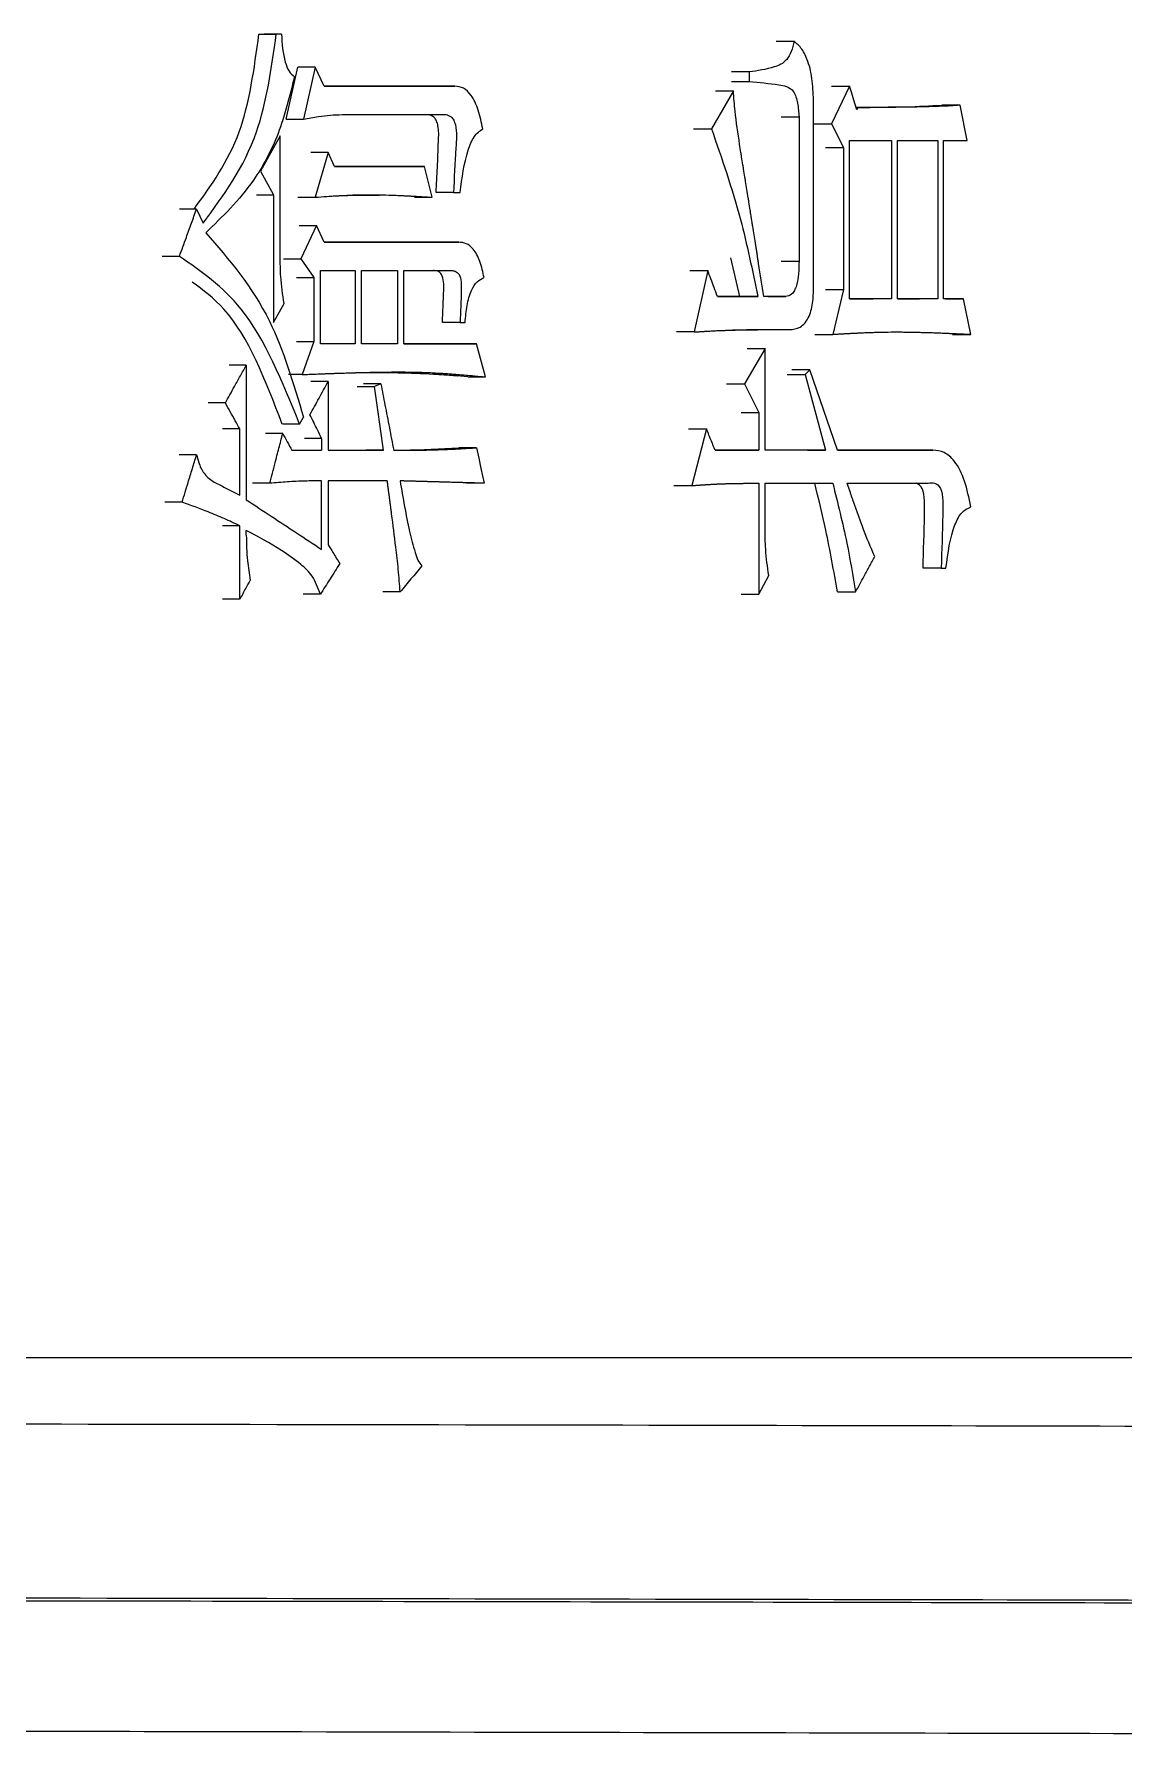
# Model space of a CAD drawing. Header units: millimetres. Extents: x 1953 to 4389, y 564 to 2287.
# Drawn here: x 2998.45 to 3003.43, y 815.87 to 823.69 of the extents above; entities that cross this region are included whole.
import ezdxf

# ---------------------------------------------------------------- set-up
doc = ezdxf.new("R2010")
doc.units = ezdxf.units.MM

msp = doc.modelspace()

# ---------------------------------------------------------------- linework, layer by layer
at = {"color": 7, "linetype": 'Continuous', "lineweight": 25}
for p, q in [((2999.4747, 823.6902), (2999.5537, 823.6902)), ((2999.5775, 823.6902), (2999.4985, 823.6902)), ((2999.5775, 823.6902), (2999.5537, 823.6902)), ((3001.8416, 823.6578), (3001.9238, 823.6578)), ((2999.5989, 823.3008), (2999.6522, 823.5388)), ((2999.7318, 823.5388), (2999.6526, 823.5388)), ((2999.7318, 823.5388), (2999.6785, 823.3008)), ((2999.7733, 823.4522), (2999.7318, 823.5388)), ((3001.7183, 823.5172), (3001.6364, 823.5172)), ((3001.6364, 823.4739), (3001.7183, 823.4739)), ((3001.7183, 823.5172), (3001.7183, 823.4739)), ((3000.3714, 823.4523), (2999.7733, 823.4522)), ((2999.7733, 823.4522), (3000.2909, 823.4523)), ((3000.2913, 823.4523), (3000.3714, 823.4523)), ((3001.6458, 823.4306), (3001.5451, 823.2576)), ((3001.564, 823.4306), (3001.6458, 823.4306)), ((3002.0948, 823.4523), (3002.1774, 823.4523)), ((3002.1774, 823.4523), (3002.0949, 823.2792)), ((2999.856, 823.3224), (3000.3306, 823.3224)), ((3001.8637, 823.3116), (3001.946, 823.3116)), ((3001.946, 823.3116), (3001.946, 822.6518)), ((3002.0123, 822.5436), (3002.0123, 823.3766)), ((3002.2157, 823.3549), (3002.207, 823.3549)), ((3002.2157, 823.3549), (3002.2103, 823.3441)), ((3002.6832, 823.3657), (3002.5997, 823.3657)), ((3002.7155, 823.2035), (3002.6832, 823.3657)), ((2999.5993, 823.3008), (2999.6785, 823.3008)), ((3001.4635, 823.2576), (3001.5451, 823.2576)), ((3002.0125, 823.2792), (3002.0949, 823.2792)), ((3002.0949, 823.2792), (3002.1499, 823.171)), ((2999.5716, 823.2251), (2999.4823, 823.0628)), ((2999.5716, 822.6734), (2999.5716, 823.2251)), ((2999.791, 823.1494), (2999.7117, 823.1494)), ((2999.791, 823.1494), (2999.7318, 822.9438)), ((2999.8205, 823.0845), (2999.791, 823.1494)), ((3002.0674, 823.171), (3002.1499, 823.171)), ((3002.1499, 823.171), (3002.1499, 822.522)), ((3002.1773, 822.4787), (3002.1773, 823.2035)), ((3002.1773, 823.2035), (3002.3688, 823.2035)), ((3002.3688, 823.2035), (3002.3688, 822.4787)), ((3002.396, 822.4787), (3002.396, 823.2035)), ((3002.396, 823.2035), (3002.5806, 823.2035)), ((3002.5806, 823.2035), (3002.5806, 822.4787)), ((3002.6076, 822.4787), (3002.6076, 823.2035)), ((3002.6076, 823.2035), (3002.7155, 823.2035)), ((3000.1517, 823.0845), (3000.2316, 823.0845)), ((3000.2666, 822.9438), (3000.2316, 823.0845)), ((2999.4823, 823.0628), (2999.5418, 822.9547)), ((2999.4628, 822.9547), (2999.5418, 822.9547)), ((2999.5418, 822.9547), (2999.5418, 822.3705)), ((2999.6526, 822.9438), (2999.7318, 822.9438)), ((3000.1867, 822.9438), (3000.2666, 822.9438)), ((3000.3655, 822.9655), (3000.2855, 822.9655)), ((3000.3655, 822.9655), (3000.3946, 822.9655)), ((2999.1889, 822.8897), (2999.1103, 822.8897)), ((2999.1889, 822.8897), (2999.2189, 822.8249)), ((2999.6585, 822.814), (2999.7378, 822.814)), ((2999.7378, 822.814), (2999.6666, 822.6626)), ((2999.7733, 822.7383), (2999.7378, 822.814)), ((3000.3888, 822.7383), (2999.7733, 822.7383)), ((2999.7733, 822.7383), (3000.3083, 822.7383)), ((3000.3087, 822.7383), (3000.3888, 822.7383)), ((2999.1107, 822.6734), (2999.0322, 822.6734)), ((2999.5875, 822.6626), (2999.6666, 822.6626)), ((2999.6666, 822.6626), (2999.7259, 822.576)), ((2999.7555, 822.2732), (2999.7555, 822.6085)), ((2999.7555, 822.6085), (2999.9149, 822.6085)), ((2999.9149, 822.6085), (2999.9149, 822.2732)), ((2999.9444, 822.2732), (2999.9444, 822.6085)), ((2999.9444, 822.6085), (3000.1088, 822.6085)), ((3000.1088, 822.6085), (3000.1088, 822.2732)), ((3000.138, 822.6085), (3000.3539, 822.6085)), ((3000.138, 822.2732), (3000.138, 822.6085)), ((3000.2741, 822.6085), (3000.3541, 822.6085)), ((3001.4466, 822.6085), (3001.5283, 822.6085)), ((3001.5283, 822.6085), (3001.4665, 822.3273)), ((3001.675, 822.4895), (3001.6337, 822.6673)), ((3001.8637, 822.6518), (3001.946, 822.6518)), ((2999.6467, 822.576), (2999.7259, 822.576)), ((2999.7259, 822.576), (2999.7259, 822.284)), ((2999.5418, 822.3705), (2999.5894, 822.4571)), ((3001.7573, 822.4895), (3001.5731, 822.4895)), ((3001.5731, 822.4895), (3001.675, 822.4895)), ((3001.6753, 822.4895), (3001.7573, 822.4895)), ((3001.8851, 822.4895), (3001.7851, 822.4895)), ((3001.8029, 822.4895), (3001.8851, 822.4895)), ((3002.0674, 822.522), (3002.1499, 822.522)), ((3002.1499, 822.522), (3002.1004, 822.3165)), ((3002.3688, 822.4787), (3002.1773, 822.4787)), ((3002.1773, 822.4787), (3002.2857, 822.4787)), ((3002.3688, 822.4787), (3002.2859, 822.4787)), ((3002.5806, 822.4787), (3002.396, 822.4787)), ((3002.396, 822.4787), (3002.4972, 822.4787)), ((3002.5806, 822.4787), (3002.4974, 822.4787)), ((3002.6994, 822.4787), (3002.6076, 822.4787)), ((3002.6161, 822.4787), (3002.6994, 822.4787)), ((3002.7317, 822.3165), (3002.6994, 822.4787)), ((3000.3946, 822.3705), (3000.3145, 822.3705)), ((3000.3946, 822.3705), (3000.4178, 822.3705)), ((3001.4665, 822.3273), (3001.385, 822.3273)), ((3001.8192, 822.3381), (3001.9017, 822.3381)), ((3002.018, 822.3165), (3002.1004, 822.3165)), ((3002.6483, 822.3165), (3002.7317, 822.3165)), ((2999.6467, 822.284), (2999.7259, 822.284)), ((2999.7259, 822.284), (2999.6726, 822.1325)), ((2999.9149, 822.2732), (2999.7555, 822.2732)), ((2999.9149, 822.2732), (2999.8355, 822.2732)), ((3000.1088, 822.2732), (2999.9444, 822.2732)), ((3000.1088, 822.2732), (3000.0291, 822.2732)), ((3000.47, 822.2732), (3000.138, 822.2732)), ((3000.138, 822.2732), (3000.3894, 822.2732)), ((3000.3899, 822.2732), (3000.47, 822.2732)), ((3000.5106, 822.1217), (3000.47, 822.2732)), ((3001.7907, 822.2516), (3001.696, 822.0893)), ((3001.7087, 822.2516), (3001.7907, 822.2516)), ((3001.7907, 821.7864), (3001.7907, 822.2516)), ((2999.4166, 822.1758), (2999.3378, 822.1758)), ((2999.4166, 822.1758), (2999.4166, 821.5592)), ((2999.6726, 822.1325), (2999.6092, 822.1325)), ((3001.8913, 822.1326), (3001.9736, 822.1326)), ((3001.9957, 822.1542), (3001.9134, 822.1542)), ((3001.9957, 822.1542), (3001.9736, 822.1326)), ((3001.9736, 822.1326), (3002.0674, 821.7864)), ((3002.1224, 821.7864), (3001.9957, 822.1542)), ((2999.791, 822.1001), (2999.7117, 822.1001)), ((2999.791, 822.1001), (2999.791, 821.7864)), ((2999.9236, 822.0785), (3000.0032, 822.0785)), ((3000.0325, 822.0893), (2999.9529, 822.0893)), ((3000.0325, 822.0893), (3000.0032, 822.0785)), ((3000.4299, 822.1217), (3000.3624, 822.1275)), ((3000.4304, 822.1217), (3000.5106, 822.1217)), ((3001.6142, 822.0893), (3001.696, 822.0893)), ((3001.696, 822.0893), (3001.7629, 821.9595)), ((2999.3209, 822.0027), (2999.2422, 822.0027)), ((2999.6607, 821.9054), (2999.6785, 821.9378)), ((3001.6809, 821.9595), (3001.7629, 821.9595)), ((3001.7629, 821.9595), (3001.7629, 821.7864)), ((2999.3867, 821.8837), (2999.3079, 821.8837)), ((2999.3867, 821.5808), (2999.3867, 821.8837)), ((2999.5835, 821.8621), (2999.5044, 821.8621)), ((2999.7614, 821.8405), (2999.6822, 821.8405)), ((2999.7614, 821.8405), (2999.7614, 821.7864)), ((3001.441, 821.8838), (3001.5226, 821.8838)), ((3001.5226, 821.8838), (3001.4553, 821.6241)), ((2999.1889, 821.7648), (2999.1099, 821.7648)), ((2999.6251, 821.7864), (2999.7614, 821.7864)), ((2999.6822, 821.7864), (2999.7614, 821.7864)), ((2999.791, 821.7864), (3000.0443, 821.7864)), ((3000.0443, 821.7864), (2999.9647, 821.7864)), ((3000.47, 821.7972), (3000.3894, 821.7972)), ((3001.7629, 821.7864), (3001.5619, 821.7864)), ((3001.5619, 821.7864), (3001.6806, 821.7864)), ((3001.6809, 821.7864), (3001.7629, 821.7864)), ((3002.0674, 821.7864), (3001.7907, 821.7864)), ((3001.985, 821.7864), (3002.0674, 821.7864)), ((3002.5589, 821.7864), (3002.1224, 821.7864)), ((3002.1224, 821.7864), (3002.4756, 821.7864)), ((3002.4758, 821.7864), (3002.5589, 821.7864)), ((2999.524, 821.6349), (2999.445, 821.6349)), ((2999.7614, 821.3321), (2999.7614, 821.6458)), ((3000.0619, 821.6458), (2999.791, 821.6458)), ((2999.791, 821.6458), (2999.791, 821.3537)), ((3000.5048, 821.6349), (3000.4246, 821.6349)), ((3001.3738, 821.6241), (3001.4553, 821.6241)), ((3001.7629, 821.635), (3001.7629, 821.1266)), ((3001.7907, 821.635), (3002.1004, 821.635)), ((3001.7907, 821.4294), (3001.7907, 821.635)), ((3002.1664, 821.635), (3002.5373, 821.635)), ((3002.454, 821.635), (3002.5373, 821.635)), ((2999.1227, 821.5484), (2999.0442, 821.5484)), ((2999.3867, 821.4402), (2999.3079, 821.4402)), ((2999.3867, 821.1049), (2999.3867, 821.4402)), ((2999.4166, 821.397), (2999.4166, 821.4186)), ((3001.7629, 821.1266), (3001.8074, 821.2131)), ((3002.5968, 821.2456), (3002.5136, 821.2456)), ((3002.5968, 821.2456), (3002.6184, 821.2456)), ((2999.7555, 821.1266), (2999.6763, 821.1266)), ((3000.1205, 821.1373), (3000.0408, 821.1373)), ((3001.6809, 821.1266), (3001.7629, 821.1266)), ((3002.1219, 821.1374), (3002.2048, 821.1374)), ((2999.3867, 821.1049), (2999.3079, 821.1049))]:
    msp.add_line(p, q, dxfattribs=at)
at = {"color": 7, "linetype": 'Continuous', "lineweight": 25, "flags": 128}
for points in [[(3002.2103, 823.3441), (3002.1969, 823.388), (3002.1871, 823.4202), (3002.1774, 823.4523)], [(3000.0443, 821.7864), (3000.0306, 821.8837), (3000.0169, 821.9811), (3000.0032, 822.0785)], [(2999.6607, 821.9054), (2999.6254, 821.9054), (2999.6033, 821.9054), (2999.5816, 821.9054)], [(3000.47, 821.7972), (3000.4801, 821.7502), (3000.4902, 821.7032), (3000.5048, 821.6349)]]:
    msp.add_lwpolyline(points, dxfattribs=at)
at = {"color": 7, "linetype": 'Continuous', "lineweight": 25}
for points, knots in [([(2999.1778, 822.8897), (2999.256, 822.9981), (2999.4097, 823.2112), (2999.453, 823.5324), (2999.4743, 823.6902)], [0, 0, 0, 0, 0.5085385, 1, 1, 1, 1]), ([(2999.2189, 822.8249), (2999.3125, 822.9522), (2999.4824, 823.1834), (2999.5316, 823.5331), (2999.5537, 823.6902)], [0, 0, 0, 0, 0.550671, 1, 1, 1, 1]), ([(2999.4743, 823.6902), (2999.4788, 823.6902), (2999.4867, 823.6902), (2999.4946, 823.6902), (2999.4981, 823.6902)], [0, 0, 0, 0, 0.56, 1, 1, 1, 1]), ([(2999.5775, 823.6902), (2999.5804, 823.6462), (2999.5844, 823.5853), (2999.6103, 823.5184), (2999.6282, 823.5031), (2999.637, 823.4955)], [0, 0, 0, 0, 0.571542, 0.789948, 1, 1, 1, 1]), ([(3001.9238, 823.6578), (3001.9199, 823.6415), (3001.9122, 823.6094), (3001.883, 823.5586), (3001.8143, 823.5312), (3001.7564, 823.5228), (3001.7183, 823.5172)], [0, 0, 0, 0, 0.1278182, 0.252018, 0.5084072, 1, 1, 1, 1]), ([(3002.0123, 823.3766), (3002.0114, 823.4096), (3002.0097, 823.4753), (3001.9914, 823.5616), (3001.9608, 823.6248), (3001.936, 823.6469), (3001.9238, 823.6578)], [0, 0, 0, 0, 0.288794, 0.57293, 0.789593, 1, 1, 1, 1]), ([(2999.637, 823.4955), (2999.6149, 823.406), (2999.5712, 823.2291), (2999.4331, 822.9756), (2999.3071, 822.8547), (2999.2309, 822.7816)], [0, 0, 0, 0, 0.288018, 0.569196, 1, 1, 1, 1]), ([(3001.7183, 823.4739), (3001.7638, 823.4696), (3001.8211, 823.4643), (3001.8887, 823.4526), (3001.9242, 823.4334), (3001.9417, 823.3738), (3001.9445, 823.3325), (3001.946, 823.3116)], [0, 0, 0, 0, 0.489877, 0.617073, 0.743751, 0.869803, 1, 1, 1, 1]), ([(3000.499, 823.2575), (3000.493, 823.2864), (3000.4813, 823.3432), (3000.4504, 823.4096), (3000.4111, 823.4473), (3000.3845, 823.4506), (3000.3714, 823.4523)], [0, 0, 0, 0, 0.291495, 0.574413, 0.789057, 1, 1, 1, 1]), ([(3001.7851, 822.4895), (3001.7772, 822.5398), (3001.7683, 822.5962), (3001.7583, 822.659), (3001.7558, 822.6747), (3001.7533, 822.6904), (3001.7514, 822.703), (3001.7489, 822.7187), (3001.7454, 822.7406), (3001.7404, 822.772), (3001.7354, 822.8034), (3001.7304, 822.8348), (3001.7265, 822.8599), (3001.7215, 822.8913), (3001.7175, 822.9164), (3001.7105, 822.9603), (3001.7045, 822.9979), (3001.6975, 823.0419), (3001.6935, 823.067), (3001.6885, 823.0983), (3001.6845, 823.1234), (3001.6794, 823.1548), (3001.6684, 823.2238), (3001.654, 823.3171), (3001.648, 823.3997), (3001.6458, 823.4306)], [0, 0, 0, 0, 0.1607092, 0.1807979, 0.2008865, 0.2109308, 0.2310195, 0.2410638, 0.2611525, 0.3013298, 0.3415071, 0.3615958, 0.4017731, 0.4218617, 0.462039, 0.4821277, 0.5624823, 0.582571, 0.6227483, 0.6428369, 0.6830142, 0.7031029, 0.7432802, 0.9040946, 1, 1, 1, 1]), ([(2999.6785, 823.3008), (2999.7012, 823.3051), (2999.7421, 823.3127), (2999.8012, 823.3204), (2999.8377, 823.3217), (2999.856, 823.3224)], [0, 0, 0, 0, 0.38409, 0.691775, 1, 1, 1, 1]), ([(3000.2851, 822.9655), (3000.2873, 823.0037), (3000.2918, 823.0811), (3000.2944, 823.1721), (3000.2978, 823.2357), (3000.2954, 823.269), (3000.2879, 823.2929), (3000.2773, 823.3098), (3000.2641, 823.3179), (3000.2546, 823.3211), (3000.2502, 823.3225)], [0, 0, 0, 0, 0.286968, 0.580596, 0.680153, 0.764019, 0.826522, 0.878176, 0.943989, 1, 1, 1, 1]), ([(3000.3307, 823.3225), (3000.3387, 823.32), (3000.3516, 823.316), (3000.3665, 823.2976), (3000.3822, 823.2513), (3000.3714, 823.1339), (3000.3679, 823.0325), (3000.3655, 822.9655)], [0, 0, 0, 0, 0.101343, 0.162893, 0.226662, 0.489518, 1, 1, 1, 1]), ([(3002.2077, 823.3552), (3002.2133, 823.3552), (3002.2505, 823.3553), (3002.2954, 823.3556), (3002.3659, 823.3565), (3002.4598, 823.3575), (3002.5453, 823.3625), (3002.5997, 823.3657)], [0, 0, 0, 0, 0.04313, 0.282312, 0.342107, 0.58129, 1, 1, 1, 1]), ([(3002.6832, 823.3657), (3002.6813, 823.3656), (3002.6776, 823.3652), (3002.6719, 823.3648), (3002.6644, 823.3641), (3002.6568, 823.3635), (3002.6493, 823.3629), (3002.6436, 823.3625), (3002.6361, 823.362), (3002.6286, 823.3615), (3002.6153, 823.3608), (3002.5908, 823.3599), (3002.5378, 823.3582), (3002.4771, 823.3566), (3002.4239, 823.3562), (3002.3972, 823.3559), (3002.382, 823.3557), (3002.3706, 823.3556), (3002.361, 823.3555), (3002.3515, 823.3555), (3002.3439, 823.3554), (3002.3362, 823.3554), (3002.3286, 823.3553), (3002.321, 823.3553), (3002.3133, 823.3552), (3002.3076, 823.3552), (3002.2999, 823.3552), (3002.2923, 823.3551), (3002.2847, 823.3551), (3002.277, 823.3551), (3002.2694, 823.3551), (3002.2617, 823.355), (3002.256, 823.355), (3002.2512, 823.355), (3002.2464, 823.355), (3002.2426, 823.355), (3002.2387, 823.355), (3002.2359, 823.355), (3002.232, 823.355), (3002.2282, 823.355), (3002.2244, 823.3549), (3002.2205, 823.3549), (3002.2177, 823.3549), (3002.2157, 823.3549)], [0, 0, 0, 0, 0.012194, 0.024389, 0.036583, 0.060972, 0.073167, 0.085361, 0.097556, 0.121945, 0.134139, 0.182918, 0.280473, 0.475585, 0.573141, 0.621919, 0.646308, 0.670697, 0.695086, 0.70728, 0.731669, 0.743863, 0.756058, 0.780447, 0.792641, 0.804836, 0.81703, 0.841419, 0.853613, 0.865808, 0.890197, 0.902391, 0.914586, 0.92678, 0.932877, 0.945072, 0.951169, 0.957266, 0.963363, 0.975558, 0.981655, 0.987752, 1, 1, 1, 1]), ([(3000.3946, 822.9655), (3000.4037, 823.0321), (3000.4163, 823.1241), (3000.4572, 823.2264), (3000.4852, 823.2473), (3000.499, 823.2575)], [0, 0, 0, 0, 0.5719863, 0.7904957, 1, 1, 1, 1]), ([(3001.5451, 823.2576), (3001.5925, 823.1217), (3001.6777, 822.8776), (3001.7328, 822.6088), (3001.7573, 822.4895)], [0, 0, 0, 0, 0.5565668, 1, 1, 1, 1]), ([(3000.2316, 823.0845), (3000.1322, 823.0845), (2999.9957, 823.0845), (2999.858, 823.0845), (2999.8205, 823.0845)], [0, 0, 0, 0, 0.728341, 1, 1, 1, 1]), ([(2999.8205, 823.0845), (2999.894, 823.0845), (3000.0047, 823.0845), (3000.1144, 823.0845), (3000.1513, 823.0845)], [0, 0, 0, 0, 0.664139, 1, 1, 1, 1]), ([(2999.7318, 822.9438), (2999.7502, 822.9453), (2999.7778, 822.9474), (2999.8099, 822.9496), (2999.826, 822.9506), (2999.842, 822.9516), (2999.8901, 822.9542), (2999.9542, 822.9557), (3000.0273, 822.9551), (3000.0661, 822.9541), (3000.0888, 822.9533), (3000.0957, 822.953), (3000.1048, 822.9527), (3000.1139, 822.9523), (3000.123, 822.9519), (3000.1298, 822.9516), (3000.1366, 822.9512), (3000.1457, 822.9508), (3000.1548, 822.9503), (3000.1639, 822.9499), (3000.1707, 822.9495), (3000.1798, 822.949), (3000.1889, 822.9485), (3000.2002, 822.9478), (3000.2115, 822.9472), (3000.2252, 822.9464), (3000.2435, 822.9453), (3000.2573, 822.9444), (3000.2666, 822.9438)], [0, 0, 0, 0, 0.10244, 0.15366, 0.17927, 0.192075, 0.243295, 0.448194, 0.550635, 0.653077, 0.665882, 0.678687, 0.691492, 0.717102, 0.729907, 0.742712, 0.755517, 0.768321, 0.793931, 0.806736, 0.819541, 0.832346, 0.857956, 0.870761, 0.896371, 0.921981, 0.947591, 1, 1, 1, 1]), ([(2999.8189, 822.9502), (2999.82, 822.9502), (2999.8291, 822.9506), (2999.9174, 822.9541), (2999.9728, 822.9539), (3000.0111, 822.9532), (3000.0191, 822.9529), (3000.024, 822.9527)], [0, 0, 0, 0, 0.061722, 0.491152, 0.7307935, 0.8351844, 1, 1, 1, 1]), ([(2999.1107, 822.6734), (2999.1212, 822.7024), (2999.1395, 822.753), (2999.1655, 822.8251), (2999.1811, 822.8682), (2999.1889, 822.8897)], [0, 0, 0, 0, 0.402386, 0.701193, 1, 1, 1, 1]), ([(2999.2309, 822.7816), (2999.3371, 822.6591), (2999.5298, 822.437), (2999.6324, 822.0925), (2999.6785, 821.9378)], [0, 0, 0, 0, 0.551113, 1, 1, 1, 1]), ([(3000.5048, 822.5761), (3000.4994, 822.6014), (3000.4889, 822.6512), (3000.4592, 822.7063), (3000.4236, 822.735), (3000.4004, 822.7372), (3000.3888, 822.7383)], [0, 0, 0, 0, 0.291879, 0.573778, 0.788361, 1, 1, 1, 1]), ([(2999.6607, 821.9054), (2999.5813, 822.1008), (2999.4418, 822.4439), (2999.2103, 822.6043), (2999.1107, 822.6734)], [0, 0, 0, 0, 0.5695969, 1, 1, 1, 1]), ([(2999.5894, 822.4571), (2999.5834, 822.4981), (2999.5729, 822.5693), (2999.572, 822.6425), (2999.5716, 822.6734)], [0, 0, 0, 0, 0.576908, 1, 1, 1, 1]), ([(3000.3141, 822.3705), (3000.3163, 822.4198), (3000.3191, 822.482), (3000.3208, 822.5562), (3000.3124, 822.5927), (3000.2927, 822.6071), (3000.2798, 822.608), (3000.2735, 822.6085)], [0, 0, 0, 0, 0.513666, 0.647616, 0.773872, 0.888864, 1, 1, 1, 1]), ([(3000.3539, 822.6085), (3000.3602, 822.608), (3000.3731, 822.6071), (3000.3929, 822.5927), (3000.4013, 822.5562), (3000.3996, 822.482), (3000.3968, 822.4198), (3000.3946, 822.3705)], [0, 0, 0, 0, 0.111245, 0.226323, 0.352571, 0.486481, 1, 1, 1, 1]), ([(3001.5731, 822.4895), (3001.5678, 822.5034), (3001.5578, 822.5302), (3001.5428, 822.5699), (3001.5331, 822.5956), (3001.5283, 822.6085)], [0, 0, 0, 0, 0.350984, 0.675491, 1, 1, 1, 1]), ([(3001.946, 822.6518), (3001.945, 822.6127), (3001.9439, 822.5637), (3001.9257, 822.5163), (3001.9095, 822.4938), (3001.8946, 822.4912), (3001.8851, 822.4895)], [0, 0, 0, 0, 0.51629, 0.647429, 0.774862, 1, 1, 1, 1]), ([(2999.5811, 821.9054), (2999.5045, 822.106), (2999.3982, 822.3843), (2999.2192, 822.5184), (2999.1692, 822.5557)], [0, 0, 0, 0, 0.72121, 1, 1, 1, 1]), ([(3000.4178, 822.3705), (3000.4201, 822.3967), (3000.4247, 822.4485), (3000.4426, 822.5152), (3000.4714, 822.5613), (3000.4938, 822.5712), (3000.5048, 822.5761)], [0, 0, 0, 0, 0.2904, 0.575151, 0.790821, 1, 1, 1, 1]), ([(3001.9017, 822.3381), (3001.9183, 822.3395), (3001.9519, 822.3425), (3001.9947, 822.3906), (3002.012, 822.4681), (3002.0122, 822.5183), (3002.0123, 822.5436)], [0, 0, 0, 0, 0.26803, 0.540931, 0.767912, 1, 1, 1, 1]), ([(3001.4665, 822.3273), (3001.4709, 822.3275), (3001.4774, 822.3279), (3001.486, 822.3285), (3001.4925, 822.3289), (3001.499, 822.3293), (3001.5055, 822.3297), (3001.512, 822.3301), (3001.5207, 822.3306), (3001.5315, 822.3312), (3001.5445, 822.332), (3001.5575, 822.3327), (3001.5834, 822.3341), (3001.6093, 822.3353), (3001.6352, 822.3362), (3001.6482, 822.3366), (3001.6611, 822.337), (3001.674, 822.3373), (3001.687, 822.3376), (3001.7042, 822.3379), (3001.7214, 822.3381), (3001.7386, 822.3383), (3001.7515, 822.3384), (3001.7644, 822.3385), (3001.7773, 822.3385), (3001.7881, 822.3385), (3001.7966, 822.3385), (3001.8031, 822.3385), (3001.8095, 822.3385), (3001.816, 822.3385), (3001.8224, 822.3385), (3001.8288, 822.3385), (3001.8353, 822.3384), (3001.8417, 822.3384), (3001.8503, 822.3384), (3001.8588, 822.3383), (3001.8674, 822.3383), (3001.8738, 822.3383), (3001.8792, 822.3382), (3001.8834, 822.3382), (3001.8867, 822.3382), (3001.8899, 822.3382), (3001.8931, 822.3381), (3001.897, 822.3381), (3001.8999, 822.3381), (3001.9017, 822.3381)], [0, 0, 0, 0, 0.0297, 0.04455, 0.0594, 0.07425, 0.0891, 0.10395, 0.1188, 0.1485, 0.1782, 0.2079, 0.237599, 0.3564, 0.3861, 0.4158, 0.4455, 0.4752, 0.5049, 0.5346, 0.594, 0.6237, 0.6534, 0.6831, 0.7128, 0.742499, 0.757349, 0.772199, 0.787049, 0.801899, 0.816749, 0.831599, 0.846449, 0.861299, 0.876149, 0.905849, 0.920699, 0.935549, 0.950399, 0.957824, 0.965249, 0.972674, 0.980099, 0.987524, 1, 1, 1, 1]), ([(3001.5769, 822.3337), (3001.6174, 822.3351), (3001.6793, 822.3373), (3001.7638, 822.338), (3001.8004, 822.3381), (3001.8143, 822.3381), (3001.8168, 822.3381), (3001.8165, 822.3381), (3001.8165, 822.3381)], [0, 0, 0, 0, 0.522535, 0.798849, 0.953458, 0.983824, 0.997934, 1, 1, 1, 1]), ([(3002.1004, 822.3165), (3002.1047, 822.3167), (3002.1111, 822.3171), (3002.1196, 822.3176), (3002.1259, 822.3179), (3002.1323, 822.3183), (3002.1387, 822.3187), (3002.1451, 822.319), (3002.1514, 822.3194), (3002.1578, 822.3198), (3002.1642, 822.3201), (3002.1706, 822.3205), (3002.1769, 822.3208), (3002.1833, 822.3211), (3002.1897, 822.3215), (3002.196, 822.3218), (3002.2024, 822.3221), (3002.2088, 822.3224), (3002.2172, 822.3229), (3002.2278, 822.3234), (3002.2405, 822.3239), (3002.2533, 822.3245), (3002.266, 822.325), (3002.2787, 822.3254), (3002.2913, 822.3258), (3002.304, 822.3262), (3002.3294, 822.3268), (3002.3547, 822.3272), (3002.38, 822.3273), (3002.3927, 822.3273), (3002.4096, 822.3273), (3002.4306, 822.3272), (3002.4559, 822.3268), (3002.4811, 822.3263), (3002.5063, 822.3257), (3002.5273, 822.3251), (3002.5482, 822.3245), (3002.565, 822.3239), (3002.5818, 822.3232), (3002.5943, 822.3227), (3002.6069, 822.3222), (3002.6173, 822.3218), (3002.6257, 822.3214), (3002.632, 822.3211), (3002.6382, 822.3209), (3002.6445, 822.3206), (3002.6508, 822.3203), (3002.657, 822.32), (3002.6633, 822.3197), (3002.6695, 822.3194), (3002.6758, 822.3191), (3002.6821, 822.3188), (3002.6883, 822.3185), (3002.6935, 822.3183), (3002.6977, 822.3181), (3002.7008, 822.3179), (3002.704, 822.3178), (3002.7071, 822.3177), (3002.7102, 822.3175), (3002.7133, 822.3174), (3002.7165, 822.3172), (3002.7196, 822.3171), (3002.7227, 822.3169), (3002.7267, 822.3167), (3002.7297, 822.3166), (3002.7317, 822.3165)], [0, 0, 0, 0, 0.020012, 0.030018, 0.040024, 0.050031, 0.060037, 0.070043, 0.080049, 0.090055, 0.100061, 0.110067, 0.120073, 0.130079, 0.140086, 0.150092, 0.160098, 0.170104, 0.18011, 0.200122, 0.220134, 0.240147, 0.260159, 0.280171, 0.300183, 0.320196, 0.340208, 0.420258, 0.44027, 0.460282, 0.480294, 0.520319, 0.560343, 0.600368, 0.640392, 0.680417, 0.700429, 0.740454, 0.760466, 0.780478, 0.80049, 0.820502, 0.830509, 0.840515, 0.850521, 0.860527, 0.870533, 0.880539, 0.890545, 0.900551, 0.910557, 0.920564, 0.93057, 0.940576, 0.945579, 0.950582, 0.955585, 0.960588, 0.965591, 0.970594, 0.975597, 0.9806, 0.985603, 0.990606, 1, 1, 1, 1]), ([(2999.3209, 822.0027), (2999.3347, 822.0277), (2999.3576, 822.069), (2999.3895, 822.1267), (2999.4076, 822.1594), (2999.4166, 822.1758)], [0, 0, 0, 0, 0.432644, 0.716322, 1, 1, 1, 1]), ([(2999.6726, 822.1325), (2999.6778, 822.1327), (2999.6883, 822.1331), (2999.7041, 822.1337), (2999.7199, 822.1343), (2999.7356, 822.1349), (2999.7488, 822.1354), (2999.7619, 822.1359), (2999.7724, 822.1363), (2999.7829, 822.1367), (2999.7907, 822.1369), (2999.7973, 822.1372), (2999.8065, 822.1375), (2999.8156, 822.1378), (2999.8261, 822.1382), (2999.834, 822.1384), (2999.8444, 822.1388), (2999.8549, 822.1391), (2999.868, 822.1396), (2999.8784, 822.1399), (2999.8889, 822.1402), (2999.8954, 822.1404), (2999.902, 822.1406), (2999.9085, 822.1408), (2999.915, 822.141), (2999.9216, 822.1412), (2999.9281, 822.1413), (2999.9346, 822.1415), (2999.9411, 822.1417), (2999.9477, 822.1419), (2999.9542, 822.142), (2999.9607, 822.1422), (2999.9672, 822.1423), (2999.9738, 822.1425), (2999.9803, 822.1426), (2999.9946, 822.1429), (3000.0494, 822.144), (3000.1222, 822.1447), (3000.1948, 822.1436), (3000.231, 822.1424), (3000.2517, 822.1416), (3000.2672, 822.1408), (3000.2828, 822.14), (3000.2983, 822.1391), (3000.3112, 822.1383), (3000.3241, 822.1375), (3000.337, 822.1366), (3000.3498, 822.1357), (3000.3627, 822.1347), (3000.3756, 822.1337), (3000.3911, 822.1324), (3000.4039, 822.1314), (3000.4168, 822.1303), (3000.4296, 822.1291), (3000.4425, 822.128), (3000.4553, 822.1268), (3000.4682, 822.1257), (3000.481, 822.1245), (3000.4951, 822.1232), (3000.5041, 822.1223), (3000.5106, 822.1217)], [0, 0, 0, 0, 0.018603, 0.037206, 0.055809, 0.074412, 0.093015, 0.102316, 0.120919, 0.130221, 0.139522, 0.148824, 0.153474, 0.172077, 0.181379, 0.19068, 0.199982, 0.218585, 0.227886, 0.246489, 0.255791, 0.265092, 0.269743, 0.279044, 0.288346, 0.292997, 0.302298, 0.311599, 0.31625, 0.325552, 0.334853, 0.339504, 0.348805, 0.358107, 0.362758, 0.372059, 0.409265, 0.558092, 0.632505, 0.669711, 0.688314, 0.706917, 0.72552, 0.744123, 0.762726, 0.772028, 0.790631, 0.809233, 0.818535, 0.837138, 0.855741, 0.874344, 0.883645, 0.902248, 0.920851, 0.930153, 0.948756, 0.967359, 0.97666, 1, 1, 1, 1]), ([(2999.8819, 822.14), (2999.8819, 822.14), (2999.8819, 822.14), (2999.9613, 822.142), (3000.0924, 822.1426), (3000.243, 822.1365), (3000.3286, 822.1311), (3000.365, 822.1285), (3000.3776, 822.1276), (3000.3827, 822.1272), (3000.3824, 822.1273), (3000.3824, 822.1273)], [0, 0, 0, 0, 0.005956, 0.09253, 0.479471, 0.775614, 0.898514, 0.970424, 0.985739, 0.999253, 1, 1, 1, 1]), ([(2999.7081, 821.9486), (2999.722, 821.9739), (2999.7496, 822.0244), (2999.7772, 822.0748), (2999.791, 822.1001)], [0, 0, 0, 0, 0.5, 1, 1, 1, 1]), ([(3000.0325, 822.0893), (3000.0387, 822.0572), (3000.0516, 821.9907), (3000.0712, 821.8898), (3000.0845, 821.8208), (3000.0912, 821.7864)], [0, 0, 0, 0, 0.317295, 0.658647, 1, 1, 1, 1]), ([(2999.3867, 821.8837), (2999.3798, 821.8962), (2999.3654, 821.9223), (2999.3435, 821.9619), (2999.3284, 821.9891), (2999.3209, 822.0027)], [0, 0, 0, 0, 0.314652, 0.657325, 1, 1, 1, 1]), ([(2999.7614, 821.8405), (2999.755, 821.8535), (2999.7429, 821.8781), (2999.7251, 821.9141), (2999.7138, 821.9371), (2999.7081, 821.9486)], [0, 0, 0, 0, 0.36195, 0.680974, 1, 1, 1, 1]), ([(2999.524, 821.6349), (2999.5321, 821.6659), (2999.546, 821.7192), (2999.5659, 821.7949), (2999.5776, 821.8397), (2999.5835, 821.8621)], [0, 0, 0, 0, 0.4083, 0.70415, 1, 1, 1, 1]), ([(2999.5835, 821.8621), (2999.5904, 821.8495), (2999.6043, 821.8242), (2999.6181, 821.799), (2999.6251, 821.7864)], [0, 0, 0, 0, 0.5000008, 1, 1, 1, 1]), ([(3001.5619, 821.7864), (3001.5564, 821.8), (3001.5471, 821.8231), (3001.534, 821.8555), (3001.5264, 821.8743), (3001.5226, 821.8838)], [0, 0, 0, 0, 0.419954, 0.709976, 1, 1, 1, 1]), ([(2999.1227, 821.5484), (2999.1319, 821.5785), (2999.1476, 821.6297), (2999.1696, 821.7018), (2999.1825, 821.7438), (2999.1889, 821.7647)], [0, 0, 0, 0, 0.417909, 0.708955, 1, 1, 1, 1]), ([(2999.1889, 821.7647), (2999.1947, 821.7434), (2999.2061, 821.7015), (2999.2427, 821.6544), (2999.2887, 821.631), (2999.3374, 821.6043), (2999.3703, 821.5886), (2999.3867, 821.5808)], [0, 0, 0, 0, 0.178456, 0.349692, 0.567005, 0.783635, 1, 1, 1, 1]), ([(3000.0901, 821.7866), (3000.1049, 821.7867), (3000.1625, 821.7867), (3000.2623, 821.7897), (3000.3471, 821.7947), (3000.3894, 821.7972)], [0, 0, 0, 0, 0.147579, 0.573728, 1, 1, 1, 1]), ([(3000.0912, 821.7864), (3000.1324, 821.7864), (3000.1748, 821.7863), (3000.2198, 821.7868), (3000.2262, 821.7869), (3000.2326, 821.787), (3000.239, 821.7871), (3000.2441, 821.7872), (3000.2505, 821.7873), (3000.2557, 821.7874), (3000.2621, 821.7876), (3000.2672, 821.7877), (3000.2736, 821.7878), (3000.28, 821.788), (3000.2903, 821.7883), (3000.2992, 821.7886), (3000.3082, 821.7889), (3000.3146, 821.7891), (3000.321, 821.7894), (3000.3274, 821.7896), (3000.3338, 821.7899), (3000.3414, 821.7902), (3000.3491, 821.7906), (3000.3555, 821.7909), (3000.3619, 821.7912), (3000.3683, 821.7915), (3000.3747, 821.7918), (3000.3798, 821.7921), (3000.3849, 821.7924), (3000.39, 821.7926), (3000.3963, 821.793), (3000.4027, 821.7933), (3000.4091, 821.7937), (3000.4155, 821.794), (3000.4295, 821.7948), (3000.4481, 821.7959), (3000.4642, 821.7969), (3000.47, 821.7972)], [0, 0, 0, 0, 0.32454, 0.334682, 0.354966, 0.37525, 0.385391, 0.405675, 0.415817, 0.436101, 0.446242, 0.466526, 0.476668, 0.496952, 0.517235, 0.557803, 0.567945, 0.588228, 0.608512, 0.618654, 0.638938, 0.659221, 0.679505, 0.699789, 0.709931, 0.730214, 0.750498, 0.76064, 0.770782, 0.791065, 0.801207, 0.821491, 0.841775, 0.851916, 0.8722, 0.953335, 1, 1, 1, 1]), ([(3002.7317, 821.5268), (3002.7237, 821.5673), (3002.708, 821.647), (3002.6639, 821.7353), (3002.6109, 821.7809), (3002.5762, 821.7846), (3002.5589, 821.7864)], [0, 0, 0, 0, 0.291847, 0.573788, 0.788346, 1, 1, 1, 1]), ([(2999.7614, 821.6458), (2999.7361, 821.6457), (2999.684, 821.6456), (2999.6048, 821.6418), (2999.5509, 821.6372), (2999.524, 821.6349)], [0, 0, 0, 0, 0.320269, 0.660054, 1, 1, 1, 1]), ([(3000.1205, 821.1373), (3000.118, 821.1719), (3000.113, 821.2409), (3000.0989, 821.3597), (3000.0874, 821.4505), (3000.0797, 821.5103), (3000.078, 821.5229), (3000.0768, 821.5324), (3000.0755, 821.5418), (3000.0745, 821.5497), (3000.0735, 821.5576), (3000.0727, 821.5639), (3000.0716, 821.5718), (3000.0706, 821.5796), (3000.0696, 821.5875), (3000.0685, 821.5954), (3000.0675, 821.6033), (3000.0664, 821.6111), (3000.0654, 821.619), (3000.0644, 821.6269), (3000.0631, 821.6363), (3000.0623, 821.6426), (3000.0619, 821.6458)], [0, 0, 0, 0, 0.201249, 0.402512, 0.701241, 0.738586, 0.757258, 0.77593, 0.794603, 0.813275, 0.822611, 0.841284, 0.85062, 0.869292, 0.887965, 0.897301, 0.915973, 0.934645, 0.943982, 0.962654, 0.981327, 1, 1, 1, 1]), ([(3000.5048, 821.6349), (3000.5029, 821.635), (3000.5002, 821.6351), (3000.4965, 821.6352), (3000.4928, 821.6353), (3000.4882, 821.6354), (3000.4826, 821.6356), (3000.4771, 821.6357), (3000.4716, 821.6359), (3000.466, 821.636), (3000.4605, 821.6362), (3000.455, 821.6364), (3000.4494, 821.6365), (3000.4439, 821.6367), (3000.4383, 821.6368), (3000.4309, 821.637), (3000.4235, 821.6372), (3000.4162, 821.6374), (3000.4106, 821.6376), (3000.4051, 821.6378), (3000.3995, 821.6379), (3000.394, 821.6381), (3000.3884, 821.6382), (3000.3829, 821.6384), (3000.3773, 821.6385), (3000.3718, 821.6387), (3000.3662, 821.6388), (3000.3606, 821.639), (3000.3532, 821.6392), (3000.3458, 821.6394), (3000.3384, 821.6396), (3000.3329, 821.6398), (3000.3273, 821.6399), (3000.3217, 821.6401), (3000.3162, 821.6402), (3000.3106, 821.6404), (3000.305, 821.6406), (3000.2995, 821.6407), (3000.2939, 821.6409), (3000.2883, 821.641), (3000.2809, 821.6412), (3000.2735, 821.6415), (3000.2661, 821.6417), (3000.2605, 821.6418), (3000.2549, 821.642), (3000.2494, 821.6421), (3000.2438, 821.6423), (3000.2382, 821.6424), (3000.2326, 821.6426), (3000.2271, 821.6428), (3000.2215, 821.6429), (3000.2159, 821.6431), (3000.2103, 821.6432), (3000.2029, 821.6434), (3000.1954, 821.6437), (3000.188, 821.6439), (3000.1824, 821.644), (3000.1768, 821.6442), (3000.1712, 821.6443), (3000.1656, 821.6445), (3000.1601, 821.6447), (3000.1545, 821.6448), (3000.1489, 821.645), (3000.1433, 821.6451), (3000.1377, 821.6453), (3000.1301, 821.6455), (3000.1244, 821.6457), (3000.1205, 821.6458)], [0, 0, 0, 0, 0.014477, 0.021715, 0.028953, 0.043429, 0.057906, 0.072382, 0.086858, 0.101335, 0.115811, 0.130287, 0.144764, 0.15924, 0.173716, 0.188193, 0.217145, 0.231622, 0.246098, 0.260574, 0.275051, 0.289527, 0.304003, 0.31848, 0.332956, 0.347432, 0.361908, 0.376385, 0.390861, 0.419814, 0.43429, 0.448766, 0.463243, 0.477719, 0.492195, 0.506672, 0.521148, 0.535624, 0.550101, 0.564577, 0.579053, 0.608006, 0.622482, 0.636959, 0.651435, 0.665911, 0.680388, 0.694864, 0.70934, 0.723817, 0.738293, 0.752769, 0.767246, 0.781722, 0.810675, 0.825151, 0.839627, 0.854104, 0.86858, 0.883056, 0.897533, 0.912009, 0.926485, 0.940962, 0.955438, 0.969914, 1, 1, 1, 1]), ([(3000.1205, 821.6458), (3000.1335, 821.5678), (3000.1523, 821.4557), (3000.1831, 821.3372), (3000.2009, 821.2815), (3000.2136, 821.2646), (3000.2199, 821.2563)], [0, 0, 0, 0, 0.564923, 0.811394, 0.907312, 1, 1, 1, 1]), ([(3001.4553, 821.6241), (3001.457, 821.6243), (3001.4603, 821.6245), (3001.4654, 821.6249), (3001.4705, 821.6252), (3001.4755, 821.6256), (3001.4806, 821.626), (3001.4857, 821.6263), (3001.4907, 821.6267), (3001.4958, 821.627), (3001.5009, 821.6274), (3001.5059, 821.6277), (3001.511, 821.6281), (3001.5161, 821.6284), (3001.5211, 821.6287), (3001.5262, 821.6291), (3001.5312, 821.6294), (3001.5363, 821.6297), (3001.5414, 821.63), (3001.5464, 821.6303), (3001.5515, 821.6305), (3001.5557, 821.6308), (3001.5599, 821.631), (3001.5641, 821.6312), (3001.5692, 821.6315), (3001.5742, 821.6317), (3001.5793, 821.6319), (3001.5843, 821.6321), (3001.5894, 821.6323), (3001.5944, 821.6325), (3001.5995, 821.6327), (3001.6037, 821.6328), (3001.6079, 821.633), (3001.6121, 821.6331), (3001.6171, 821.6333), (3001.6222, 821.6334), (3001.6272, 821.6335), (3001.6323, 821.6337), (3001.6373, 821.6338), (3001.6424, 821.6339), (3001.6474, 821.634), (3001.6525, 821.6341), (3001.6567, 821.6341), (3001.6609, 821.6342), (3001.6651, 821.6343), (3001.6701, 821.6343), (3001.6751, 821.6344), (3001.6802, 821.6345), (3001.6852, 821.6345), (3001.6903, 821.6346), (3001.6953, 821.6346), (3001.7003, 821.6347), (3001.7045, 821.6347), (3001.7087, 821.6347), (3001.7129, 821.6347), (3001.7179, 821.6348), (3001.723, 821.6348), (3001.728, 821.6348), (3001.733, 821.6349), (3001.7381, 821.6349), (3001.7431, 821.6349), (3001.7481, 821.6349), (3001.7523, 821.6349), (3001.7572, 821.6349), (3001.7605, 821.635), (3001.7629, 821.635)], [0, 0, 0, 0, 0.01641, 0.03282, 0.04923, 0.06564, 0.08205, 0.098461, 0.114871, 0.131281, 0.147691, 0.164101, 0.180511, 0.196921, 0.213331, 0.229741, 0.246151, 0.262561, 0.278972, 0.295382, 0.311792, 0.328202, 0.336407, 0.352817, 0.369227, 0.385637, 0.402047, 0.418457, 0.434867, 0.451278, 0.467688, 0.484098, 0.492303, 0.508713, 0.525123, 0.541533, 0.557943, 0.574353, 0.590763, 0.607173, 0.623583, 0.639994, 0.656404, 0.664609, 0.681019, 0.697429, 0.713839, 0.730249, 0.746659, 0.763069, 0.779479, 0.795889, 0.8123, 0.820505, 0.836915, 0.853325, 0.869735, 0.886145, 0.902555, 0.918965, 0.935375, 0.951785, 0.968195, 0.9764, 1, 1, 1, 1]), ([(3002.1219, 821.1374), (3002.1053, 821.2323), (3002.0757, 821.4016), (3002.0354, 821.5638), (3002.0177, 821.635)], [0, 0, 0, 0, 0.560942, 1, 1, 1, 1]), ([(3002.1004, 821.635), (3002.1231, 821.5444), (3002.1638, 821.3823), (3002.1922, 821.2124), (3002.2048, 821.1374)], [0, 0, 0, 0, 0.558886, 1, 1, 1, 1]), ([(3002.2923, 821.2996), (3002.274, 821.3418), (3002.2545, 821.3865), (3002.2361, 821.4367), (3002.232, 821.4478), (3002.228, 821.459), (3002.2239, 821.4702), (3002.2199, 821.4814), (3002.2159, 821.4926), (3002.2119, 821.5038), (3002.2089, 821.5123), (3002.205, 821.5235), (3002.201, 821.5348), (3002.1976, 821.5447), (3002.1951, 821.5518), (3002.1931, 821.5574), (3002.1912, 821.5631), (3002.1892, 821.5687), (3002.1873, 821.5744), (3002.1853, 821.58), (3002.1838, 821.5843), (3002.1819, 821.59), (3002.1799, 821.5956), (3002.178, 821.6013), (3002.1765, 821.6055), (3002.1745, 821.6112), (3002.1726, 821.6169), (3002.1706, 821.6225), (3002.1687, 821.6281), (3002.1673, 821.6322), (3002.1664, 821.635)], [0, 0, 0, 0, 0.396041, 0.420732, 0.445423, 0.494806, 0.519497, 0.544188, 0.59357, 0.618261, 0.642952, 0.667643, 0.717025, 0.741716, 0.754061, 0.778752, 0.791098, 0.803443, 0.828134, 0.84048, 0.852825, 0.865171, 0.889862, 0.902207, 0.914553, 0.926898, 0.951589, 0.963935, 0.97628, 1, 1, 1, 1]), ([(3002.5135, 821.2456), (3002.5162, 821.3277), (3002.5196, 821.4314), (3002.5216, 821.5512), (3002.5149, 821.6168), (3002.4936, 821.6292), (3002.4837, 821.635)], [0, 0, 0, 0, 0.579644, 0.732014, 0.874517, 1, 1, 1, 1]), ([(3002.5373, 821.6351), (3002.547, 821.6367), (3002.5666, 821.64), (3002.5982, 821.6156), (3002.6049, 821.5516), (3002.603, 821.4309), (3002.5995, 821.3274), (3002.5968, 821.2456)], [0, 0, 0, 0, 0.111377, 0.22453, 0.350906, 0.486016, 1, 1, 1, 1]), ([(2999.3867, 821.4402), (2999.3629, 821.4514), (2999.3152, 821.4737), (2999.2273, 821.5107), (2999.1628, 821.5339), (2999.1227, 821.5484)], [0, 0, 0, 0, 0.274107, 0.548239, 1, 1, 1, 1]), ([(2999.4166, 821.5592), (2999.4548, 821.5342), (2999.5315, 821.4838), (2999.6465, 821.4081), (2999.7231, 821.3574), (2999.7614, 821.3321)], [0, 0, 0, 0, 0.330678, 0.665338, 1, 1, 1, 1]), ([(3002.6184, 821.2456), (3002.6276, 821.3159), (3002.6402, 821.4129), (3002.6892, 821.5062), (3002.7177, 821.52), (3002.7317, 821.5268)], [0, 0, 0, 0, 0.573358, 0.790473, 1, 1, 1, 1]), ([(3001.8074, 821.2131), (3001.8018, 821.2528), (3001.7919, 821.324), (3001.7911, 821.3971), (3001.7907, 821.4294)], [0, 0, 0, 0, 0.558835, 1, 1, 1, 1]), ([(2999.7555, 821.1266), (2999.7444, 821.1566), (2999.7223, 821.216), (2999.6555, 821.2732), (2999.5561, 821.345), (2999.471, 821.3899), (2999.4166, 821.4186)], [0, 0, 0, 0, 0.161067, 0.318631, 0.564031, 1, 1, 1, 1]), ([(2999.4166, 821.397), (2999.4174, 821.3579), (2999.4189, 821.2883), (2999.4298, 821.221), (2999.4345, 821.1914)], [0, 0, 0, 0, 0.561073, 1, 1, 1, 1]), ([(2999.791, 821.3537), (2999.7982, 821.3419), (2999.8107, 821.3216), (2999.8284, 821.2927), (2999.8389, 821.2757), (2999.8442, 821.2672)], [0, 0, 0, 0, 0.408883, 0.704441, 1, 1, 1, 1]), ([(3002.2048, 821.1374), (3002.2178, 821.1616), (3002.239, 821.2007), (3002.2682, 821.2548), (3002.2843, 821.2847), (3002.2923, 821.2996)], [0, 0, 0, 0, 0.447792, 0.723896, 1, 1, 1, 1]), ([(2999.8442, 821.2672), (2999.8294, 821.2437), (2999.7999, 821.1969), (2999.7703, 821.15), (2999.7555, 821.1266)], [0, 0, 0, 0, 0.4999998, 1, 1, 1, 1]), ([(3000.2199, 821.2563), (3000.2033, 821.2365), (3000.1702, 821.1968), (3000.1371, 821.1572), (3000.1205, 821.1373)], [0, 0, 0, 0, 0.499998, 1, 1, 1, 1]), ([(2999.4345, 821.1914), (2999.4277, 821.1791), (2999.4163, 821.1585), (2999.4004, 821.1296), (2999.3913, 821.1131), (2999.3867, 821.1049)], [0, 0, 0, 0, 0.428361, 0.714181, 1, 1, 1, 1]), ([(2950.3377, 817.6339), (2950.984, 817.6339), (2954.2194, 817.634), (2959.9713, 817.6341), (2966.1709, 817.6341), (2972.1803, 817.6342), (2976.8198, 817.6342), (2982.357, 817.6343), (2986.5654, 817.6343), (2991.4998, 817.6343), (2996.0975, 817.6344), (3000.1926, 817.6344), (3003.8743, 817.6344), (3006.4827, 817.6345), (3009.2928, 817.6345), (3011.1632, 817.6346), (3013.1914, 817.6347), (3013.9477, 817.6348), (3014.4764, 817.6348)], [0, 0, 0, 0, 0.020124, 0.100733, 0.181328, 0.221587, 0.302184, 0.342442, 0.423039, 0.463298, 0.543894, 0.624491, 0.664749, 0.745346, 0.785604, 0.8662, 0.906458, 1, 1, 1, 1]), ([(2925.1606, 817.3632), (2927.5552, 817.3639), (2932.3605, 817.3652), (2939.6846, 817.366), (2945.6289, 817.3659), (2950.1609, 817.3654), (2953.2939, 817.3648), (2956.4101, 817.3641), (2959.5039, 817.3632), (2962.5693, 817.362), (2965.6008, 817.3608), (2969.8548, 817.3586), (2975.3952, 817.3553), (2982.1392, 817.3501), (2988.8667, 817.3434), (2994.5877, 817.3361), (2999.3082, 817.3284), (3003.111, 817.321), (3006.5451, 817.3128), (3009.5035, 817.3038), (3011.957, 817.294), (3013.0025, 817.2872), (3013.5343, 817.2837)], [0, 0, 0, 0, 0.060834, 0.1220737, 0.183719, 0.2102711, 0.2368979, 0.2635992, 0.2903751, 0.3172255, 0.3441506, 0.3711502, 0.4324096, 0.4986217, 0.5697855, 0.6458999, 0.6994123, 0.7551267, 0.8130428, 0.8731605, 0.9354796, 1, 1, 1, 1]), ([(3014.8271, 816.4706), (3014.1023, 816.4752), (3012.6525, 816.4843), (3008.8622, 816.4972), (3003.9641, 816.5093), (2997.9235, 816.5202), (2990.8755, 816.53), (2982.9326, 816.5382), (2974.233, 816.545), (2964.9256, 816.55), (2955.1685, 816.5533), (2945.1346, 816.5547), (2934.9743, 816.5543), (2928.2862, 816.5526), (2924.9421, 816.5517)], [0, 0, 0, 0, 0.083333, 0.166667, 0.25, 0.333334, 0.416667, 0.5, 0.583334, 0.666667, 0.75, 0.833334, 0.916667, 1, 1, 1, 1]), ([(3014.2904, 816.4846), (3013.7906, 816.4879), (3012.8048, 816.4944), (3010.5242, 816.5036), (3007.7635, 816.5123), (3004.5351, 816.5203), (3000.9244, 816.5277), (2996.3784, 816.5354), (2990.7753, 816.543), (2984.0566, 816.5502), (2977.154, 816.556), (2970.2245, 816.5605), (2963.4004, 816.5638), (2956.7904, 816.566), (2950.4805, 816.5673), (2943.9586, 816.5679), (2937.3764, 816.5677), (2930.8979, 816.5668), (2926.892, 816.5656), (2925.0197, 816.5651)], [0, 0, 0, 0, 0.060587, 0.1195299, 0.1768287, 0.2324833, 0.2864935, 0.3388593, 0.4142998, 0.4860434, 0.5540892, 0.6184368, 0.6790855, 0.7360349, 0.7892846, 0.838834, 0.8991333, 0.9528558, 1, 1, 1, 1]), ([(2924.8115, 815.9629), (2927.8362, 815.9638), (2933.8727, 815.9655), (2943.0258, 815.9658), (2952.0678, 815.9645), (2960.8951, 815.9614), (2969.3873, 815.9568), (2976.2318, 815.9516), (2981.6889, 815.9465), (2986.0417, 815.9419), (2990.4995, 815.9363), (2994.9781, 815.9297), (2999.112, 815.9225), (3002.8524, 815.9148), (3006.1707, 815.9066), (3009.206, 815.8976), (3011.8581, 815.8877), (3014.0931, 815.877), (3015.071, 815.8695), (3015.5701, 815.8656)], [0, 0, 0, 0, 0.0746907, 0.1490623, 0.2231148, 0.2968479, 0.3702616, 0.4433557, 0.4832428, 0.5266364, 0.5735359, 0.623941, 0.6778511, 0.7254581, 0.7754993, 0.8279744, 0.882883, 0.940225, 1, 1, 1, 1])]:
    msp.add_open_spline(points, degree=3, knots=knots, dxfattribs=at)

doc.saveas('drawing.dxf')
